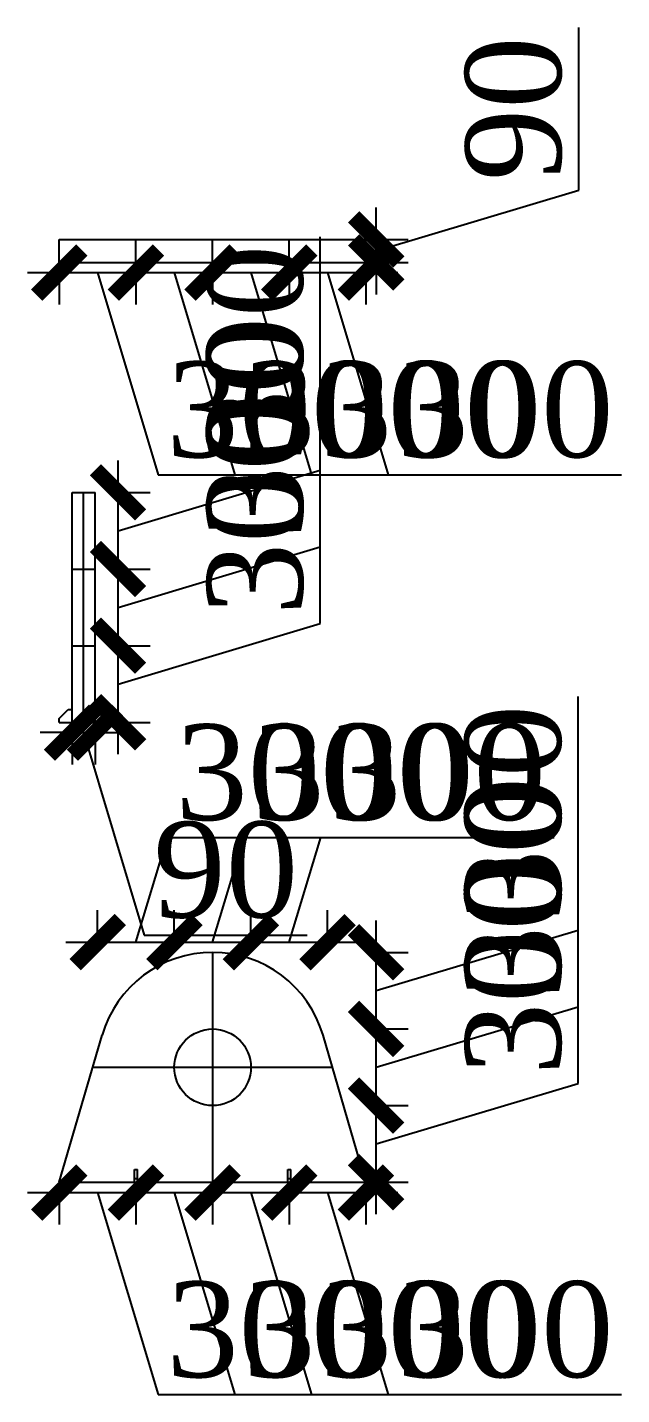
# Model space of a CAD drawing. Extents: x -2876908 to 633791, y -1383861 to 872234.
# Drawn here: x -2500 to 44014, y -16620 to 90397 of the extents above; entities that cross this region are included whole.
import ezdxf

# ---------------------------------------------------------------- set-up
doc = ezdxf.new("R2010")
doc.units = 0
doc.header["$LTSCALE"] = 5
doc.header["$MEASUREMENT"] = 0
doc.linetypes.add('CENTER', pattern=[2, 1.25, -0.25, 0.25, -0.25])
doc.layers.get('0').update_dxf_attribs({"linetype": 'CONTINUOUS', "lineweight": 25})
doc.layers.get('DEFPOINTS').update_dxf_attribs({"color": 35, "linetype": 'CONTINUOUS', "lineweight": 13})
doc.layers.add('6文本', color=7, linetype='CONTINUOUS', lineweight=15)
doc.layers.add('9禁线', color=9, linetype='CONTINUOUS', lineweight=15)
doc.layers.add('XX', color=7, linetype='CONTINUOUS')
doc.styles.add('dd', font='times.ttf')
doc.styles.get("Standard").update_dxf_attribs({"font": '', "width": 0.7})
doc.styles.add('TSSD_NORM', font='tssdeng.shx', dxfattribs={"width": 0.7, "bigfont": 'hztxt.shx'})
doc.styles.add('标注文字', font='', dxfattribs={"width": 0.7})
doc.styles.get('Standard').set_extended_font_data('SimSun')
doc.styles.get('标注文字').set_extended_font_data('SimSun')
doc.dimstyles.new('SJSYB-(25)', dxfattribs={"dimscale": 25, "dimtxt": 3, "dimasz": 1.5, "dimexe": 1, "dimexo": 1, "dimgap": 0.65, "dimtad": 1, "dimdec": 0, "dimzin": 0, "dimdsep": 46, "dimtxsty": 'TSSD_NORM', "dimblk": 'OBLIQUE', "dimcen": 0, "dimclrd": 256, "dimclre": 256, "dimclrt": 7, "dimadec": 0, "dimazin": 0, "dimtfac": 1, "dimtdec": 0, "dimtmove": 1, "dimatfit": 3, "dimldrblk": 'NONE', "dimfxl": 5, "dimfxlon": 1, "dimtolj": 1, "dimtzin": 0, "dimlwd": -1, "dimlwe": -1, "dimarcsym": 1})

# ---------------------------------------------------------------- blocks, each defined once
blk = doc.blocks.new('_ArchTick')
at = {"color": 0, "linetype": 'ByBlock', "const_width": 0.5}
blk.add_lwpolyline([(-0.707, -0.707), (0.707, 0.707)], dxfattribs=at)
blk = doc.blocks.new('*D2697')
at = {"layer": 'DEFPOINTS', "color": 0, "transparency": 16777216}
for p in [(0, 0), (6000, 0), (6000, -800)]:
    blk.add_point(p, dxfattribs=at)
at = {"layer": 'XX', "transparency": 16777216}
for p, q in [((-2500, -800), (8500, -800)), ((0, -800), (0, -3300)), ((3000, -800), (7746, -16620)), ((6000, -800), (6000, -3300)), ((7746, -16620), (26014, -16620))]:
    blk.add_line(p, q, dxfattribs=at)
at = {"layer": 'XX', "transparency": 16777216, "xscale": 2500, "yscale": 2500, "zscale": 2500, "rotation": 180}
blk.add_blockref('_ArchTick', (0, -800), dxfattribs=at)
at = {"layer": 'XX', "transparency": 16777216, "xscale": 2500, "yscale": 2500, "zscale": 2500}
blk.add_blockref('_ArchTick', (6000, -800), dxfattribs=at)
at = {"layer": 'XX', "color": 7, "transparency": 16777216, "insert": (16880, -11555), "char_height": 7500, "attachment_point": 5, "style": 'dd'}
blk.add_mtext('\\A1;300', dxfattribs=at)
blk = doc.blocks.new('_None')
blk = doc.blocks.new('*D2698')
at = {"layer": 'DEFPOINTS', "color": 0, "transparency": 16777216}
for p in [(6000, 0), (12000, 0), (12000, -800)]:
    blk.add_point(p, dxfattribs=at)
at = {"layer": 'XX', "transparency": 16777216}
for p, q in [((3500, -800), (14500, -800)), ((6000, -800), (6000, -3300)), ((9000, -800), (13746, -16620)), ((12000, -800), (12000, -3300)), ((13746, -16620), (32014, -16620))]:
    blk.add_line(p, q, dxfattribs=at)
at = {"layer": 'XX', "transparency": 16777216, "xscale": 2500, "yscale": 2500, "zscale": 2500, "rotation": 180}
blk.add_blockref('_ArchTick', (6000, -800), dxfattribs=at)
at = {"layer": 'XX', "transparency": 16777216, "xscale": 2500, "yscale": 2500, "zscale": 2500}
blk.add_blockref('_ArchTick', (12000, -800), dxfattribs=at)
at = {"layer": 'XX', "color": 7, "transparency": 16777216, "insert": (22880, -11555), "char_height": 7500, "attachment_point": 5, "style": 'dd'}
blk.add_mtext('\\A1;300', dxfattribs=at)
blk = doc.blocks.new('*D2699')
at = {"layer": 'DEFPOINTS', "color": 0, "transparency": 16777216}
for p in [(12000, 0), (18000, 0), (18000, -800)]:
    blk.add_point(p, dxfattribs=at)
at = {"layer": 'XX', "transparency": 16777216}
for p, q in [((9500, -800), (20500, -800)), ((12000, -800), (12000, -3300)), ((15000, -800), (19746, -16620)), ((18000, -800), (18000, -3300)), ((19746, -16620), (38014, -16620))]:
    blk.add_line(p, q, dxfattribs=at)
at = {"layer": 'XX', "transparency": 16777216, "xscale": 2500, "yscale": 2500, "zscale": 2500, "rotation": 180}
blk.add_blockref('_ArchTick', (12000, -800), dxfattribs=at)
at = {"layer": 'XX', "transparency": 16777216, "xscale": 2500, "yscale": 2500, "zscale": 2500}
blk.add_blockref('_ArchTick', (18000, -800), dxfattribs=at)
at = {"layer": 'XX', "color": 7, "transparency": 16777216, "insert": (28880, -11555), "char_height": 7500, "attachment_point": 5, "style": 'dd'}
blk.add_mtext('\\A1;300', dxfattribs=at)
blk = doc.blocks.new('*D2700')
at = {"layer": 'DEFPOINTS', "color": 0, "transparency": 16777216}
for p in [(18000, 0), (24000, 0), (24000, -800)]:
    blk.add_point(p, dxfattribs=at)
at = {"layer": 'XX', "transparency": 16777216}
for p, q in [((15500, -800), (26500, -800)), ((18000, -800), (18000, -3300)), ((21000, -800), (25746, -16620)), ((24000, -800), (24000, -3300)), ((25746, -16620), (44014, -16620))]:
    blk.add_line(p, q, dxfattribs=at)
at = {"layer": 'XX', "transparency": 16777216, "xscale": 2500, "yscale": 2500, "zscale": 2500, "rotation": 180}
blk.add_blockref('_ArchTick', (18000, -800), dxfattribs=at)
at = {"layer": 'XX', "transparency": 16777216, "xscale": 2500, "yscale": 2500, "zscale": 2500}
blk.add_blockref('_ArchTick', (24000, -800), dxfattribs=at)
at = {"layer": 'XX', "color": 7, "transparency": 16777216, "insert": (34880, -11555), "char_height": 7500, "attachment_point": 5, "style": 'dd'}
blk.add_mtext('\\A1;300', dxfattribs=at)
blk = doc.blocks.new('*D2701')
at = {"layer": 'DEFPOINTS', "color": 0, "transparency": 16777216}
for p in [(24000, 6000), (24800, 6000), (24000, 0)]:
    blk.add_point(p, dxfattribs=at)
at = {"layer": 'XX', "transparency": 16777216}
for p, q in [((40620, 7746), (40620, 26014)), ((24800, -2500), (24800, 8500)), ((24800, 3000), (40620, 7746)), ((24800, 6000), (27300, 6000)), ((24800, 0), (27300, 0))]:
    blk.add_line(p, q, dxfattribs=at)
at = {"layer": 'XX', "transparency": 16777216, "xscale": 2500, "yscale": 2500, "zscale": 2500}
for p, rotation in [((24800, 6000), 90), ((24800, 0), 270)]:
    blk.add_blockref('_ArchTick', p, dxfattribs=dict(at, rotation=rotation))
at = {"layer": 'XX', "color": 7, "transparency": 16777216, "insert": (35555, 16880), "char_height": 7500, "attachment_point": 5, "rotation": 90, "style": 'dd'}
blk.add_mtext('\\A1;300', dxfattribs=at)
blk = doc.blocks.new('*D2702')
at = {"layer": 'DEFPOINTS', "color": 0, "transparency": 16777216}
for p in [(24000, 12000), (24800, 12000), (24000, 6000)]:
    blk.add_point(p, dxfattribs=at)
at = {"layer": 'XX', "transparency": 16777216}
for p, q in [((40620, 13746), (40620, 32014)), ((24800, 3500), (24800, 14500)), ((24800, 9000), (40620, 13746)), ((24800, 12000), (27300, 12000)), ((24800, 6000), (27300, 6000))]:
    blk.add_line(p, q, dxfattribs=at)
at = {"layer": 'XX', "transparency": 16777216, "xscale": 2500, "yscale": 2500, "zscale": 2500}
for p, rotation in [((24800, 12000), 90), ((24800, 6000), 270)]:
    blk.add_blockref('_ArchTick', p, dxfattribs=dict(at, rotation=rotation))
at = {"layer": 'XX', "color": 7, "transparency": 16777216, "insert": (35555, 22880), "char_height": 7500, "attachment_point": 5, "rotation": 90, "style": 'dd'}
blk.add_mtext('\\A1;300', dxfattribs=at)
blk = doc.blocks.new('*D2703')
at = {"layer": 'DEFPOINTS', "color": 0, "transparency": 16777216}
for p in [(24000, 18000), (24800, 18000), (24000, 12000)]:
    blk.add_point(p, dxfattribs=at)
at = {"layer": 'XX', "transparency": 16777216}
for p, q in [((40620, 19746), (40620, 38014)), ((24800, 9500), (24800, 20500)), ((24800, 15000), (40620, 19746)), ((24800, 18000), (27300, 18000)), ((24800, 12000), (27300, 12000))]:
    blk.add_line(p, q, dxfattribs=at)
at = {"layer": 'XX', "transparency": 16777216, "xscale": 2500, "yscale": 2500, "zscale": 2500}
for p, rotation in [((24800, 18000), 90), ((24800, 12000), 270)]:
    blk.add_blockref('_ArchTick', p, dxfattribs=dict(at, rotation=rotation))
at = {"layer": 'XX', "color": 7, "transparency": 16777216, "insert": (35555, 28880), "char_height": 7500, "attachment_point": 5, "rotation": 90, "style": 'dd'}
blk.add_mtext('\\A1;300', dxfattribs=at)
blk = doc.blocks.new('*D2704')
at = {"layer": 'DEFPOINTS', "color": 0, "transparency": 16777216}
for p in [(9000, 18800), (3000, 18000), (9000, 18000)]:
    blk.add_point(p, dxfattribs=at)
at = {"layer": 'XX', "transparency": 16777216}
for p, q in [((6000, 18800), (8457, 26990)), ((8457, 26990), (26725, 26990)), ((3000, 18800), (3000, 21300)), ((9000, 18800), (9000, 21300)), ((500, 18800), (11500, 18800))]:
    blk.add_line(p, q, dxfattribs=at)
at = {"layer": 'XX', "transparency": 16777216, "xscale": 2500, "yscale": 2500, "zscale": 2500, "rotation": 180}
blk.add_blockref('_ArchTick', (3000, 18800), dxfattribs=at)
at = {"layer": 'XX', "transparency": 16777216, "xscale": 2500, "yscale": 2500, "zscale": 2500}
blk.add_blockref('_ArchTick', (9000, 18800), dxfattribs=at)
at = {"layer": 'XX', "color": 7, "transparency": 16777216, "insert": (17591, 32055), "char_height": 7500, "attachment_point": 5, "style": 'dd'}
blk.add_mtext('\\A1;300', dxfattribs=at)
blk = doc.blocks.new('*D2705')
at = {"layer": 'DEFPOINTS', "color": 0, "transparency": 16777216}
for p in [(15000, 18800), (9000, 18000), (15000, 18000)]:
    blk.add_point(p, dxfattribs=at)
at = {"layer": 'XX', "transparency": 16777216}
for p, q in [((12000, 18800), (14457, 26990)), ((14457, 26990), (32725, 26990)), ((9000, 18800), (9000, 21300)), ((15000, 18800), (15000, 21300)), ((6500, 18800), (17500, 18800))]:
    blk.add_line(p, q, dxfattribs=at)
at = {"layer": 'XX', "transparency": 16777216, "xscale": 2500, "yscale": 2500, "zscale": 2500, "rotation": 180}
blk.add_blockref('_ArchTick', (9000, 18800), dxfattribs=at)
at = {"layer": 'XX', "transparency": 16777216, "xscale": 2500, "yscale": 2500, "zscale": 2500}
blk.add_blockref('_ArchTick', (15000, 18800), dxfattribs=at)
at = {"layer": 'XX', "color": 7, "transparency": 16777216, "insert": (23591, 32055), "char_height": 7500, "attachment_point": 5, "style": 'dd'}
blk.add_mtext('\\A1;300', dxfattribs=at)
blk = doc.blocks.new('*D2706')
at = {"layer": 'DEFPOINTS', "color": 0, "transparency": 16777216}
for p in [(21000, 18800), (15000, 18000), (21000, 18000)]:
    blk.add_point(p, dxfattribs=at)
at = {"layer": 'XX', "transparency": 16777216}
for p, q in [((18000, 18800), (20457, 26990)), ((20457, 26990), (38725, 26990)), ((15000, 18800), (15000, 21300)), ((21000, 18800), (21000, 21300)), ((12500, 18800), (23500, 18800))]:
    blk.add_line(p, q, dxfattribs=at)
at = {"layer": 'XX', "transparency": 16777216, "xscale": 2500, "yscale": 2500, "zscale": 2500, "rotation": 180}
blk.add_blockref('_ArchTick', (15000, 18800), dxfattribs=at)
at = {"layer": 'XX', "transparency": 16777216, "xscale": 2500, "yscale": 2500, "zscale": 2500}
blk.add_blockref('_ArchTick', (21000, 18800), dxfattribs=at)
at = {"layer": 'XX', "color": 7, "transparency": 16777216, "insert": (29591, 32055), "char_height": 7500, "attachment_point": 5, "style": 'dd'}
blk.add_mtext('\\A1;300', dxfattribs=at)
blk = doc.blocks.new('*D2707')
at = {"layer": 'DEFPOINTS', "color": 0, "transparency": 16777216}
for p in [(1000, 36000), (2800, 36000), (2800, 35200)]:
    blk.add_point(p, dxfattribs=at)
at = {"layer": 'XX', "transparency": 16777216}
for p, q in [((1000, 35200), (-1500, 35200)), ((1000, 35200), (1000, 32700)), ((1000, 35200), (2800, 35200)), ((1000, 35200), (2800, 35200)), ((1900, 35200), (6656, 19348)), ((2800, 35200), (2800, 32700)), ((2800, 35200), (5300, 35200)), ((6656, 19348), (19397, 19348))]:
    blk.add_line(p, q, dxfattribs=at)
at = {"layer": 'XX', "transparency": 16777216, "xscale": 2500, "yscale": 2500, "zscale": 2500}
blk.add_blockref('_ArchTick', (1000, 35200), dxfattribs=at)
at = {"layer": 'XX', "transparency": 16777216, "xscale": 2500, "yscale": 2500, "zscale": 2500, "rotation": 180}
blk.add_blockref('_ArchTick', (2800, 35200), dxfattribs=at)
at = {"layer": 'XX', "color": 7, "transparency": 16777216, "insert": (13026, 24424), "char_height": 7500, "attachment_point": 5, "style": 'dd'}
blk.add_mtext('\\A1;90', dxfattribs=at)
blk = doc.blocks.new('*D2708')
at = {"layer": 'DEFPOINTS', "color": 0, "transparency": 16777216}
for p in [(3800, 42000), (4600, 42000), (3800, 36000)]:
    blk.add_point(p, dxfattribs=at)
at = {"layer": 'XX', "transparency": 16777216}
for p, q in [((20420, 43746), (20420, 62014)), ((4600, 33500), (4600, 44500)), ((4600, 39000), (20420, 43746)), ((4600, 42000), (7100, 42000)), ((4600, 36000), (7100, 36000))]:
    blk.add_line(p, q, dxfattribs=at)
at = {"layer": 'XX', "transparency": 16777216, "xscale": 2500, "yscale": 2500, "zscale": 2500}
for p, rotation in [((4600, 42000), 90), ((4600, 36000), 270)]:
    blk.add_blockref('_ArchTick', p, dxfattribs=dict(at, rotation=rotation))
at = {"layer": 'XX', "color": 7, "transparency": 16777216, "insert": (15355, 52880), "char_height": 7500, "attachment_point": 5, "rotation": 90, "style": 'dd'}
blk.add_mtext('\\A1;300', dxfattribs=at)
blk = doc.blocks.new('*D2709')
at = {"layer": 'DEFPOINTS', "color": 0, "transparency": 16777216}
for p in [(3800, 48000), (4600, 48000), (3800, 42000)]:
    blk.add_point(p, dxfattribs=at)
at = {"layer": 'XX', "transparency": 16777216}
for p, q in [((20420, 49746), (20420, 68014)), ((4600, 39500), (4600, 50500)), ((4600, 45000), (20420, 49746)), ((4600, 48000), (7100, 48000)), ((4600, 42000), (7100, 42000))]:
    blk.add_line(p, q, dxfattribs=at)
at = {"layer": 'XX', "transparency": 16777216, "xscale": 2500, "yscale": 2500, "zscale": 2500}
for p, rotation in [((4600, 48000), 90), ((4600, 42000), 270)]:
    blk.add_blockref('_ArchTick', p, dxfattribs=dict(at, rotation=rotation))
at = {"layer": 'XX', "color": 7, "transparency": 16777216, "insert": (15355, 58880), "char_height": 7500, "attachment_point": 5, "rotation": 90, "style": 'dd'}
blk.add_mtext('\\A1;300', dxfattribs=at)
blk = doc.blocks.new('*D2710')
at = {"layer": 'DEFPOINTS', "color": 0, "transparency": 16777216}
for p in [(3800, 54000), (4600, 54000), (3800, 48000)]:
    blk.add_point(p, dxfattribs=at)
at = {"layer": 'XX', "transparency": 16777216}
for p, q in [((20420, 55746), (20420, 74014)), ((4600, 45500), (4600, 56500)), ((4600, 51000), (20420, 55746)), ((4600, 54000), (7100, 54000)), ((4600, 48000), (7100, 48000))]:
    blk.add_line(p, q, dxfattribs=at)
at = {"layer": 'XX', "transparency": 16777216, "xscale": 2500, "yscale": 2500, "zscale": 2500}
for p, rotation in [((4600, 54000), 90), ((4600, 48000), 270)]:
    blk.add_blockref('_ArchTick', p, dxfattribs=dict(at, rotation=rotation))
at = {"layer": 'XX', "color": 7, "transparency": 16777216, "insert": (15355, 64880), "char_height": 7500, "attachment_point": 5, "rotation": 90, "style": 'dd'}
blk.add_mtext('\\A1;300', dxfattribs=at)
blk = doc.blocks.new('*D2711')
at = {"layer": 'DEFPOINTS', "color": 0, "transparency": 16777216}
for p in [(0, 72000), (6000, 72000), (6000, 71200)]:
    blk.add_point(p, dxfattribs=at)
at = {"layer": 'XX', "transparency": 16777216}
for p, q in [((-2500, 71200), (8500, 71200)), ((0, 71200), (0, 68700)), ((3000, 71200), (7746, 55380)), ((6000, 71200), (6000, 68700)), ((7746, 55380), (26014, 55380))]:
    blk.add_line(p, q, dxfattribs=at)
at = {"layer": 'XX', "transparency": 16777216, "xscale": 2500, "yscale": 2500, "zscale": 2500, "rotation": 180}
blk.add_blockref('_ArchTick', (0, 71200), dxfattribs=at)
at = {"layer": 'XX', "transparency": 16777216, "xscale": 2500, "yscale": 2500, "zscale": 2500}
blk.add_blockref('_ArchTick', (6000, 71200), dxfattribs=at)
at = {"layer": 'XX', "color": 7, "transparency": 16777216, "insert": (16880, 60445), "char_height": 7500, "attachment_point": 5, "style": 'dd'}
blk.add_mtext('\\A1;300', dxfattribs=at)
blk = doc.blocks.new('*D2712')
at = {"layer": 'DEFPOINTS', "color": 0, "transparency": 16777216}
for p in [(6000, 72000), (12000, 72000), (12000, 71200)]:
    blk.add_point(p, dxfattribs=at)
at = {"layer": 'XX', "transparency": 16777216}
for p, q in [((3500, 71200), (14500, 71200)), ((6000, 71200), (6000, 68700)), ((9000, 71200), (13746, 55380)), ((12000, 71200), (12000, 68700)), ((13746, 55380), (32014, 55380))]:
    blk.add_line(p, q, dxfattribs=at)
at = {"layer": 'XX', "transparency": 16777216, "xscale": 2500, "yscale": 2500, "zscale": 2500, "rotation": 180}
blk.add_blockref('_ArchTick', (6000, 71200), dxfattribs=at)
at = {"layer": 'XX', "transparency": 16777216, "xscale": 2500, "yscale": 2500, "zscale": 2500}
blk.add_blockref('_ArchTick', (12000, 71200), dxfattribs=at)
at = {"layer": 'XX', "color": 7, "transparency": 16777216, "insert": (22880, 60445), "char_height": 7500, "attachment_point": 5, "style": 'dd'}
blk.add_mtext('\\A1;300', dxfattribs=at)
blk = doc.blocks.new('*D2713')
at = {"layer": 'DEFPOINTS', "color": 0, "transparency": 16777216}
for p in [(12000, 72000), (18000, 72000), (18000, 71200)]:
    blk.add_point(p, dxfattribs=at)
at = {"layer": 'XX', "transparency": 16777216}
for p, q in [((9500, 71200), (20500, 71200)), ((12000, 71200), (12000, 68700)), ((15000, 71200), (19746, 55380)), ((18000, 71200), (18000, 68700)), ((19746, 55380), (38014, 55380))]:
    blk.add_line(p, q, dxfattribs=at)
at = {"layer": 'XX', "transparency": 16777216, "xscale": 2500, "yscale": 2500, "zscale": 2500, "rotation": 180}
blk.add_blockref('_ArchTick', (12000, 71200), dxfattribs=at)
at = {"layer": 'XX', "transparency": 16777216, "xscale": 2500, "yscale": 2500, "zscale": 2500}
blk.add_blockref('_ArchTick', (18000, 71200), dxfattribs=at)
at = {"layer": 'XX', "color": 7, "transparency": 16777216, "insert": (28880, 60445), "char_height": 7500, "attachment_point": 5, "style": 'dd'}
blk.add_mtext('\\A1;300', dxfattribs=at)
blk = doc.blocks.new('*D2714')
at = {"layer": 'DEFPOINTS', "color": 0, "transparency": 16777216}
for p in [(18000, 72000), (24000, 72000), (24000, 71200)]:
    blk.add_point(p, dxfattribs=at)
at = {"layer": 'XX', "transparency": 16777216}
for p, q in [((15500, 71200), (26500, 71200)), ((18000, 71200), (18000, 68700)), ((21000, 71200), (25746, 55380)), ((24000, 71200), (24000, 68700)), ((25746, 55380), (44014, 55380))]:
    blk.add_line(p, q, dxfattribs=at)
at = {"layer": 'XX', "transparency": 16777216, "xscale": 2500, "yscale": 2500, "zscale": 2500, "rotation": 180}
blk.add_blockref('_ArchTick', (18000, 71200), dxfattribs=at)
at = {"layer": 'XX', "transparency": 16777216, "xscale": 2500, "yscale": 2500, "zscale": 2500}
blk.add_blockref('_ArchTick', (24000, 71200), dxfattribs=at)
at = {"layer": 'XX', "color": 7, "transparency": 16777216, "insert": (34880, 60445), "char_height": 7500, "attachment_point": 5, "style": 'dd'}
blk.add_mtext('\\A1;300', dxfattribs=at)
blk = doc.blocks.new('*D2715')
at = {"layer": 'DEFPOINTS', "color": 0, "transparency": 16777216}
for p in [(24000, 73800), (24800, 73800), (24000, 72000)]:
    blk.add_point(p, dxfattribs=at)
at = {"layer": 'XX', "transparency": 16777216}
for p, q in [((40652, 77656), (40652, 90397)), ((24800, 72900), (40652, 77656)), ((24800, 73800), (24800, 76300)), ((24800, 73800), (27300, 73800)), ((24800, 72000), (24800, 73800)), ((24800, 72000), (24800, 73800)), ((24800, 72000), (27300, 72000)), ((24800, 72000), (24800, 69500))]:
    blk.add_line(p, q, dxfattribs=at)
at = {"layer": 'XX', "transparency": 16777216, "xscale": 2500, "yscale": 2500, "zscale": 2500}
for p, rotation in [((24800, 73800), 270), ((24800, 72000), 90)]:
    blk.add_blockref('_ArchTick', p, dxfattribs=dict(at, rotation=rotation))
at = {"layer": 'XX', "color": 7, "transparency": 16777216, "insert": (35576, 84026), "char_height": 7500, "attachment_point": 5, "rotation": 90, "style": 'dd'}
blk.add_mtext('\\A1;90', dxfattribs=at)

msp = doc.modelspace()

# ---------------------------------------------------------------- linework, layer by layer
at = {"layer": 'XX'}
for p, q in [((0, 73800), (24000, 73800)), ((0, 72000), (0, 73800)), ((6000, 72000), (6000, 73800)), ((12000, 72000), (12000, 73800)), ((18000, 72000), (18000, 73800)), ((24000, 72000), (24000, 73800)), ((0, 72000), (24000, 72000)), ((1000, 36000), (1000, 54000)), ((1000, 54000), (2800, 54000)), ((2800, 36000), (2800, 54000)), ((1000, 48000), (2800, 48000)), ((1000, 42000), (2800, 42000)), ((0, 36300), (700, 37000)), ((700, 37000), (1000, 37000)), ((2800, 37000), (3100, 37000)), ((3100, 37000), (3800, 36300)), ((0, 36000), (0, 36300)), ((0, 36000), (1000, 36000)), ((1000, 36000), (2800, 36000)), ((2800, 36000), (3800, 36000)), ((3800, 36300), (3800, 36000)), ((0, 0), (3360, 11520)), ((24000, 0), (20640, 11520)), ((0, 0), (24000, 0)), ((5880, 0), (5880, 1000)), ((5880, 1000), (6120, 1000)), ((5880, 300), (6120, 300)), ((6120, 0), (6120, 1000)), ((17880, 0), (17880, 1000)), ((17880, 1000), (18120, 1000)), ((17880, 300), (18120, 300)), ((18120, 0), (18120, 1000))]:
    msp.add_line(p, q, dxfattribs=at)
at = {"layer": 'XX', "linetype": 'CENTER', "ltscale": 5}
for p, q in [((1900, 36000), (1900, 54000)), ((12000, 18000), (12000, 0)), ((2700, 9000), (21300, 9000))]:
    msp.add_line(p, q, dxfattribs=at)
at = {"layer": 'XX'}
msp.add_circle((12000, 9000), 3000, dxfattribs=at)
msp.add_arc((12000, 9000), 9000, 16.26020471, 163.73979529, dxfattribs=at)

# ---------------------------------------------------------------- texts
at = {"layer": '6文本', "color": 4, "insert": (1013.55, 962.442), "char_height": 2.5, "attachment_point": 9, "style": '标注文字'}
msp.add_mtext('\\A1;', dxfattribs=at)
at = {"layer": '9禁线', "insert": (1069.591, 707.247), "char_height": 2.5, "attachment_point": 9}
msp.add_mtext('\\A1;', dxfattribs=at)

# ---------------------------------------------------------------- dimensions: what is measured, and where the dimension line sits
at = {"layer": 'XX'}
for p1, p2, distance, text, override, picture, middle in [((24000, 72000), (24000, 73800), -800, '90', {"dimtxt": 300, "dimasz": 100, "dimexe": 100, "dimexo": 100, "dimgap": 50, "dimtad": 1, "dimjust": 0, "dimtih": 0, "dimtxsty": 'dd', "dimblk1": 'ArchTick', "dimblk2": 'ArchTick', "dimsah": 1, "dimdle": 100}, '*D2715', (35576.406, 78905.633)), ((3800, 48000), (3800, 54000), -800, '300', {"dimtxt": 300, "dimasz": 100, "dimexe": 100, "dimexo": 100, "dimgap": 50, "dimtad": 1, "dimjust": 0, "dimtih": 0, "dimtxsty": 'dd', "dimblk1": 'ArchTick', "dimblk2": 'ArchTick', "dimsah": 1, "dimdle": 100}, '*D2710', (15354.776, 56995.899)), ((0, 72000), (6000, 72000), -800, '300', {"dimtxt": 300, "dimasz": 100, "dimexe": 100, "dimexo": 100, "dimgap": 50, "dimtad": 1, "dimjust": 0, "dimtih": 0, "dimtxsty": 'dd', "dimblk1": 'ArchTick', "dimblk2": 'ArchTick', "dimsah": 1, "dimdle": 100}, '*D2711', (8995.899, 60445.224)), ((6000, 72000), (12000, 72000), -800, '300', {"dimtxt": 300, "dimasz": 100, "dimexe": 100, "dimexo": 100, "dimgap": 50, "dimtad": 1, "dimjust": 0, "dimtih": 0, "dimtxsty": 'dd', "dimblk1": 'ArchTick', "dimblk2": 'ArchTick', "dimsah": 1, "dimdle": 100}, '*D2712', (14995.899, 60445.224)), ((12000, 72000), (18000, 72000), -800, '300', {"dimtxt": 300, "dimasz": 100, "dimexe": 100, "dimexo": 100, "dimgap": 50, "dimtad": 1, "dimjust": 0, "dimtih": 0, "dimtxsty": 'dd', "dimblk1": 'ArchTick', "dimblk2": 'ArchTick', "dimsah": 1, "dimdle": 100}, '*D2713', (20995.899, 60445.224)), ((18000, 72000), (24000, 72000), -800, '300', {"dimtxt": 300, "dimasz": 100, "dimexe": 100, "dimexo": 100, "dimgap": 50, "dimtad": 1, "dimjust": 0, "dimtih": 0, "dimtxsty": 'dd', "dimblk1": 'ArchTick', "dimblk2": 'ArchTick', "dimsah": 1, "dimdle": 100}, '*D2714', (26995.899, 60445.224)), ((3800, 42000), (3800, 48000), -800, '300', {"dimtxt": 300, "dimasz": 100, "dimexe": 100, "dimexo": 100, "dimgap": 50, "dimtad": 1, "dimjust": 0, "dimtih": 0, "dimtxsty": 'dd', "dimblk1": 'ArchTick', "dimblk2": 'ArchTick', "dimsah": 1, "dimdle": 100}, '*D2709', (15354.776, 50995.899)), ((3800, 36000), (3800, 42000), -800, '300', {"dimtxt": 300, "dimasz": 100, "dimexe": 100, "dimexo": 100, "dimgap": 50, "dimtad": 1, "dimjust": 0, "dimtih": 0, "dimtxsty": 'dd', "dimblk1": 'ArchTick', "dimblk2": 'ArchTick', "dimsah": 1, "dimdle": 100}, '*D2708', (15354.776, 44995.899)), ((24000, 12000), (24000, 18000), -800, '300', {"dimtxt": 300, "dimasz": 100, "dimexe": 100, "dimexo": 100, "dimgap": 50, "dimtad": 1, "dimjust": 0, "dimtih": 0, "dimtxsty": 'dd', "dimblk1": 'ArchTick', "dimblk2": 'ArchTick', "dimsah": 1, "dimdle": 100}, '*D2703', (35554.776, 20995.899)), ((1000, 36000), (2800, 36000), -800, '90', {"dimtxt": 300, "dimasz": 100, "dimexe": 100, "dimexo": 100, "dimgap": 50, "dimtad": 1, "dimjust": 0, "dimtih": 0, "dimtxsty": 'dd', "dimblk1": 'ArchTick', "dimblk2": 'ArchTick', "dimsah": 1, "dimdle": 100}, '*D2707', (7905.633, 24423.594)), ((3000, 18000), (9000, 18000), 800, '300', {"dimtxt": 300, "dimasz": 100, "dimexe": 100, "dimexo": 100, "dimgap": 50, "dimtad": 1, "dimjust": 0, "dimtih": 1, "dimtxsty": 'dd', "dimblk1": 'ArchTick', "dimblk2": 'ArchTick', "dimsah": 1, "dimdle": 100}, '*D2704', (9706.966, 32054.776)), ((9000, 18000), (15000, 18000), 800, '300', {"dimtxt": 300, "dimasz": 100, "dimexe": 100, "dimexo": 100, "dimgap": 50, "dimtad": 1, "dimjust": 0, "dimtih": 1, "dimtxsty": 'dd', "dimblk1": 'ArchTick', "dimblk2": 'ArchTick', "dimsah": 1, "dimdle": 100}, '*D2705', (15706.966, 32054.776)), ((15000, 18000), (21000, 18000), 800, '300', {"dimtxt": 300, "dimasz": 100, "dimexe": 100, "dimexo": 100, "dimgap": 50, "dimtad": 1, "dimjust": 0, "dimtih": 1, "dimtxsty": 'dd', "dimblk1": 'ArchTick', "dimblk2": 'ArchTick', "dimsah": 1, "dimdle": 100}, '*D2706', (21706.966, 32054.776)), ((24000, 6000), (24000, 12000), -800, '300', {"dimtxt": 300, "dimasz": 100, "dimexe": 100, "dimexo": 100, "dimgap": 50, "dimtad": 1, "dimjust": 0, "dimtih": 0, "dimtxsty": 'dd', "dimblk1": 'ArchTick', "dimblk2": 'ArchTick', "dimsah": 1, "dimdle": 100}, '*D2702', (35554.776, 14995.899)), ((24000, 0), (24000, 6000), -800, '300', {"dimtxt": 300, "dimasz": 100, "dimexe": 100, "dimexo": 100, "dimgap": 50, "dimtad": 1, "dimjust": 0, "dimtih": 0, "dimtxsty": 'dd', "dimblk1": 'ArchTick', "dimblk2": 'ArchTick', "dimsah": 1, "dimdle": 100}, '*D2701', (35554.776, 8995.899)), ((0, 0), (6000, 0), -800, '300', {"dimtxt": 300, "dimasz": 100, "dimexe": 100, "dimexo": 100, "dimgap": 50, "dimtad": 1, "dimjust": 0, "dimtih": 0, "dimtxsty": 'dd', "dimblk1": 'ArchTick', "dimblk2": 'ArchTick', "dimsah": 1, "dimdle": 100}, '*D2697', (8995.899, -11554.776)), ((6000, 0), (12000, 0), -800, '300', {"dimtxt": 300, "dimasz": 100, "dimexe": 100, "dimexo": 100, "dimgap": 50, "dimtad": 1, "dimjust": 0, "dimtih": 0, "dimtxsty": 'dd', "dimblk1": 'ArchTick', "dimblk2": 'ArchTick', "dimsah": 1, "dimdle": 100}, '*D2698', (14995.899, -11554.776)), ((12000, 0), (18000, 0), -800, '300', {"dimtxt": 300, "dimasz": 100, "dimexe": 100, "dimexo": 100, "dimgap": 50, "dimtad": 1, "dimjust": 0, "dimtih": 0, "dimtxsty": 'dd', "dimblk1": 'ArchTick', "dimblk2": 'ArchTick', "dimsah": 1, "dimdle": 100}, '*D2699', (20995.899, -11554.776)), ((18000, 0), (24000, 0), -800, '300', {"dimtxt": 300, "dimasz": 100, "dimexe": 100, "dimexo": 100, "dimgap": 50, "dimtad": 1, "dimjust": 0, "dimtih": 0, "dimtxsty": 'dd', "dimblk1": 'ArchTick', "dimblk2": 'ArchTick', "dimsah": 1, "dimdle": 100}, '*D2700', (26995.899, -11554.776))]:
    dim = msp.add_aligned_dim(p1=p1, p2=p2, distance=distance, text=text, dimstyle='SJSYB-(25)', override=override, dxfattribs=at)
    dim.commit()
    dim.dimension.update_dxf_attribs({"geometry": picture, "text_midpoint": middle})

doc.saveas('drawing.dxf')
